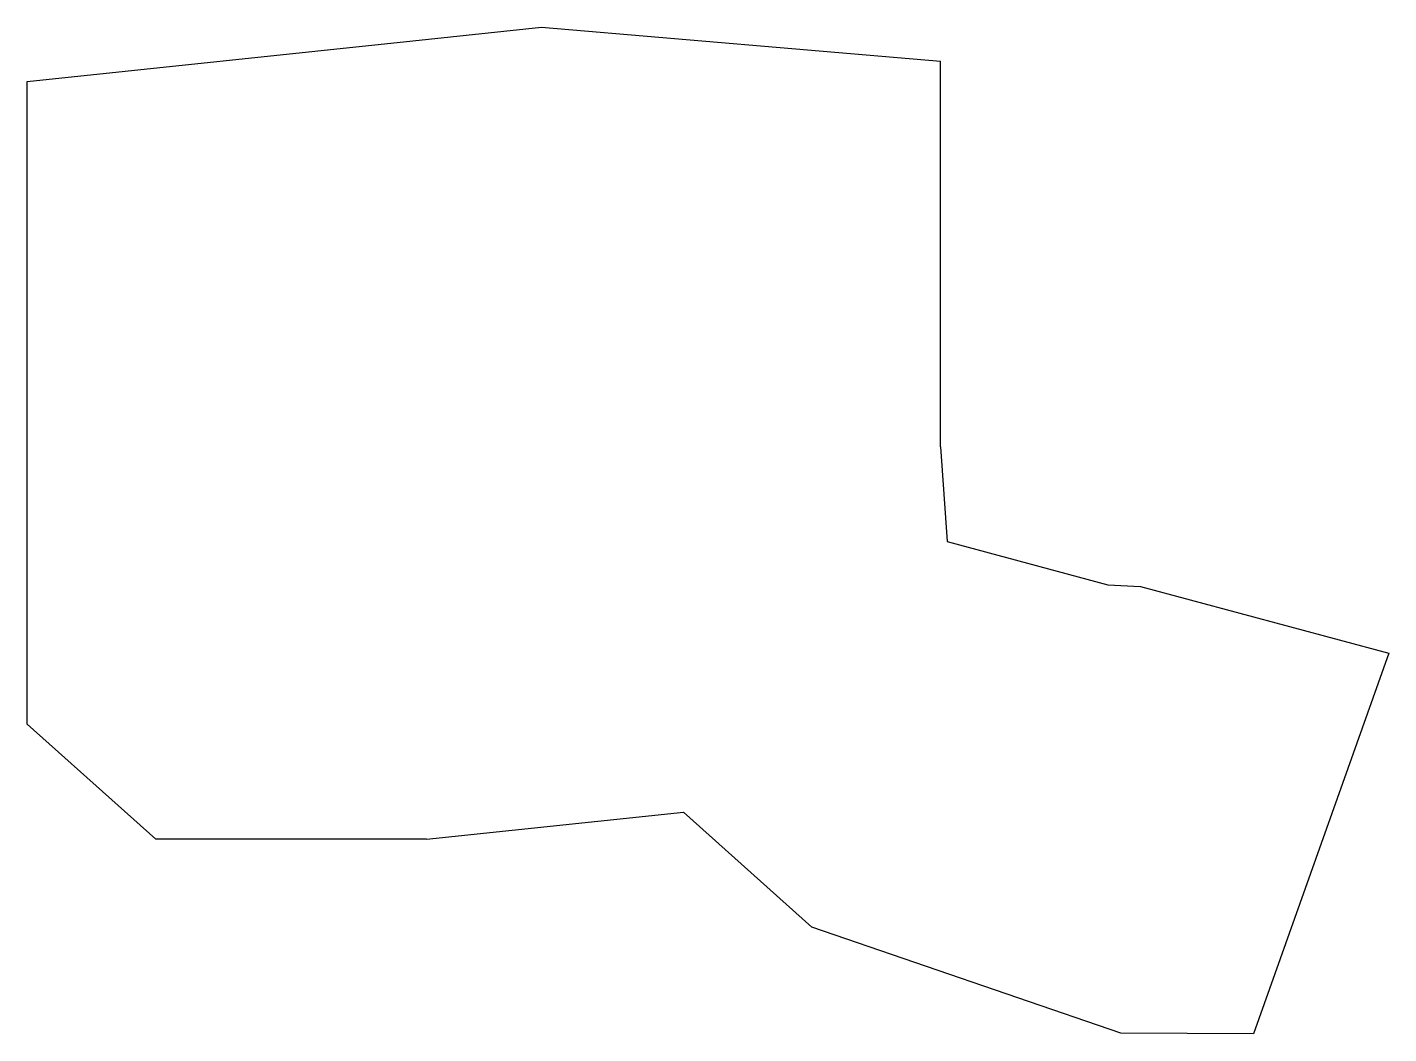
# Model space of a CAD drawing. Header units: millimetres. Extents: x -20 to 181, y -46 to 103.
import ezdxf

# ---------------------------------------------------------------- set-up
doc = ezdxf.new("R2010")
doc.units = ezdxf.units.MM

msp = doc.modelspace()

# ---------------------------------------------------------------- linework, layer by layer
for p, q in [((36.99, 101), (56.01, 103)), ((56.01, 103), (115, 98)), ((-20, 95), (36.99, 101)), ((115, 41.01), (115, 98)), ((-20, -0.01), (-20, 95)), ((115, 41.01), (116, 27)), ((116, 27), (139.74, 20.59)), ((139.74, 20.59), (144.58, 20.33)), ((144.58, 20.33), (181.29, 10.5)), ((181.29, 10.5), (161.31, -45.75)), ((-0.99, -17), (-20, -0.01)), ((39.01, -17), (77, -13.01)), ((96, -30), (77, -13.01)), ((39.01, -17), (-0.99, -17)), ((141.67, -45.66), (96, -30)), ((161.31, -45.75), (141.67, -45.66))]:
    msp.add_line(p, q)

doc.saveas('drawing.dxf')
